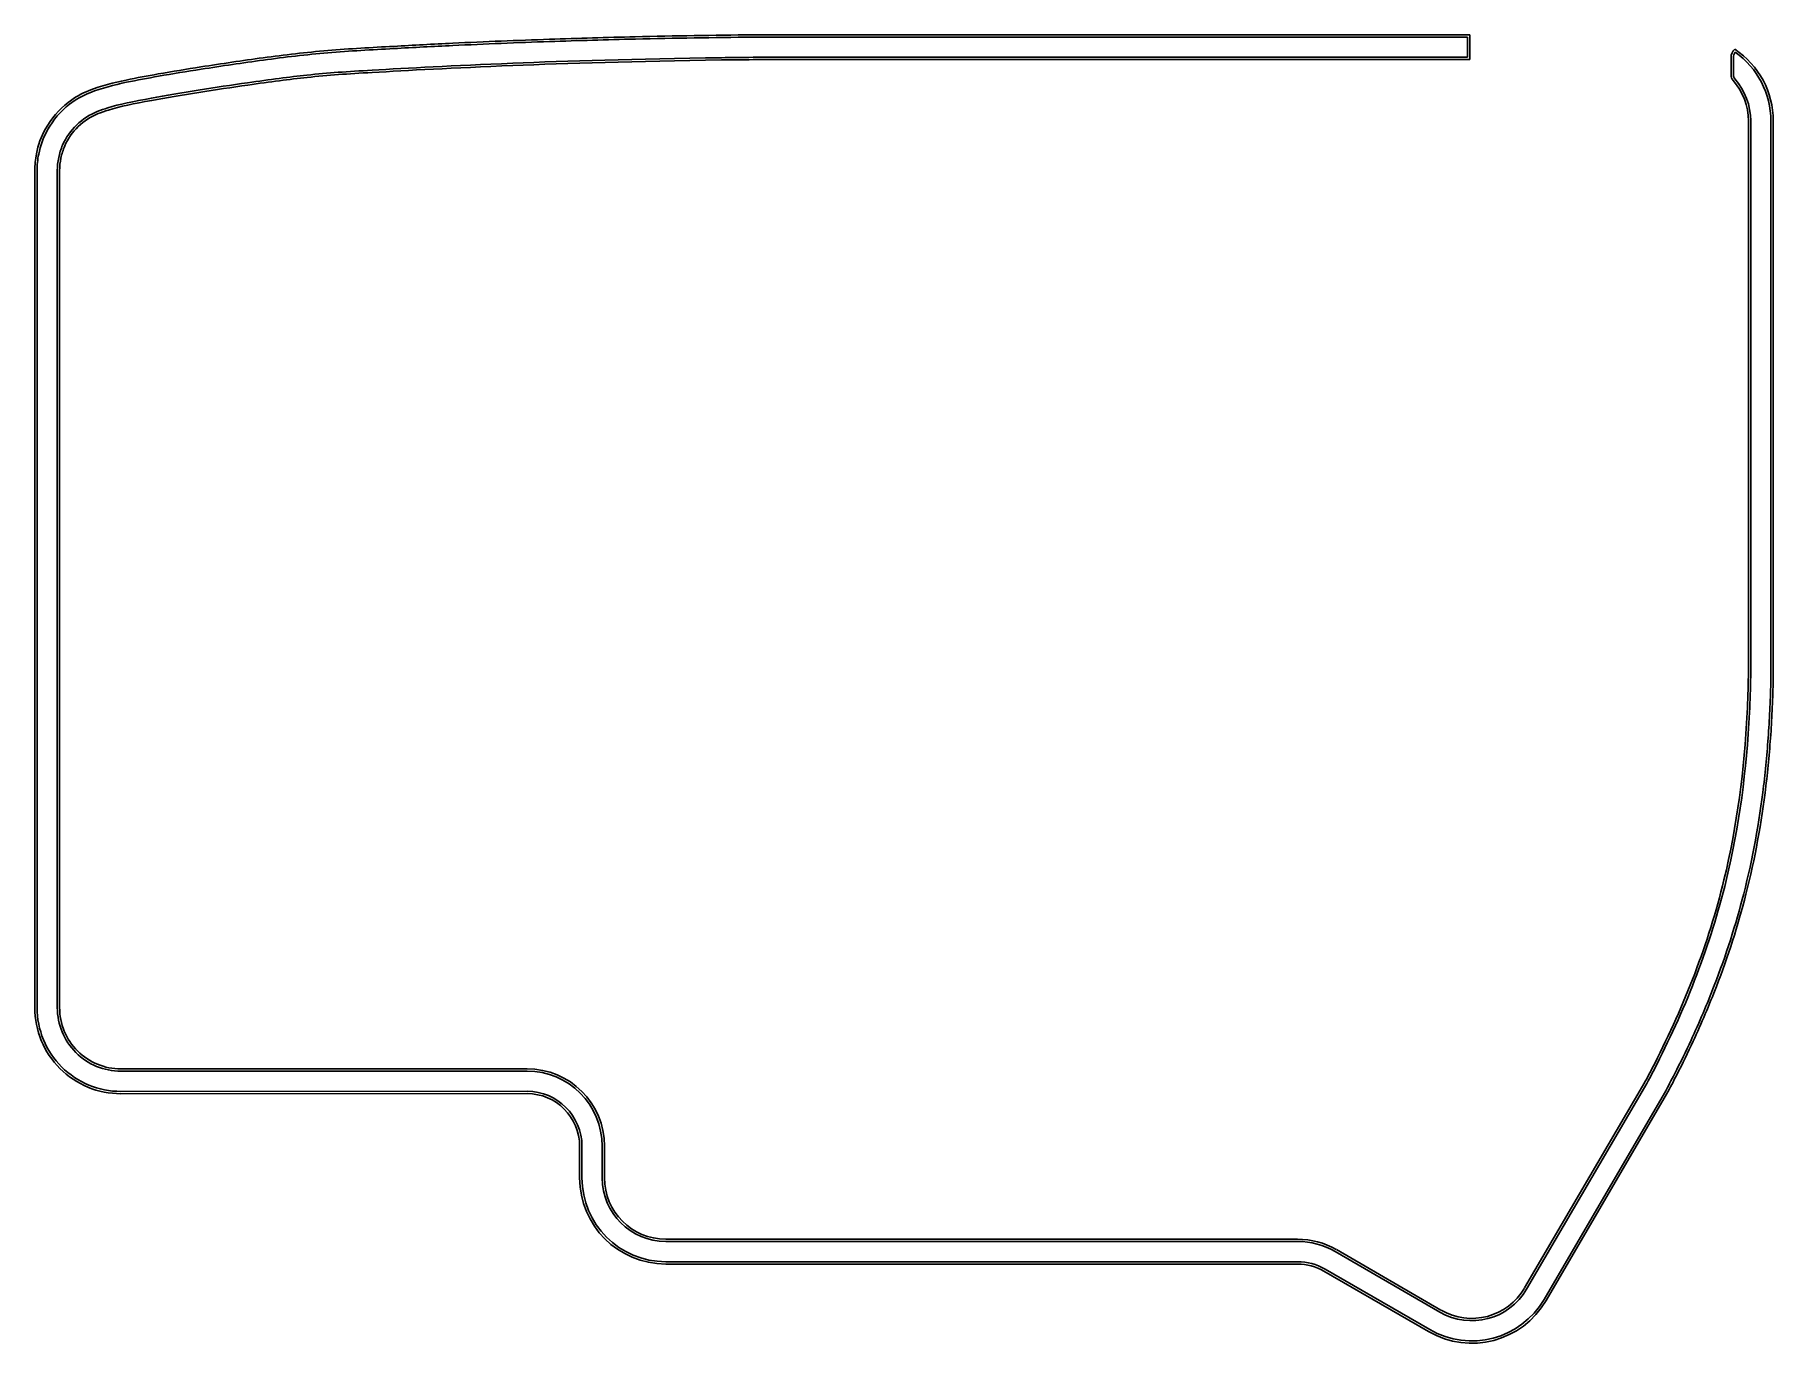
# Model space of a CAD drawing. Header units: millimetres. Extents: x -4 to 146, y -109 to 4.
import ezdxf

# ---------------------------------------------------------------- set-up
doc = ezdxf.new("R2010")
doc.units = ezdxf.units.MM
doc.layers.get('0').update_dxf_attribs({"linetype": 'CONTINUOUS'})

msp = doc.modelspace()

# ---------------------------------------------------------------- linework, layer by layer
for p, q in [((120.22, 3.95), (58.19, 3.95)), ((120.02, 3.75), (58.19, 3.75)), ((120.02, 2), (120.02, 3.75)), ((120.22, 1.8), (120.22, 3.95)), ((58.2, 2), (120.02, 2)), ((58.2, 1.8), (120.22, 1.8)), ((142.82, 1.98), (142.82, 0.47)), ((143.02, 1.98), (143.02, 0.47)), ((144.32, -3.5), (144.32, -51.52)), ((144.52, -3.5), (144.52, -51.52)), ((146.27, -51.54), (146.27, -3.5)), ((146.47, -51.54), (146.47, -3.5)), ((-3.96, -7.79), (-3.96, -80.2)), ((-3.76, -7.79), (-3.76, -80.2)), ((-2.01, -80.2), (-2.01, -7.79)), ((-1.81, -80.2), (-1.81, -7.79)), ((38.64, -85.49), (3.49, -85.5)), ((38.64, -85.69), (3.49, -85.7)), ((135.36, -86.65), (124.95, -104.45)), ((135.54, -86.75), (125.13, -104.56)), ((3.49, -87.45), (38.64, -87.44)), ((3.49, -87.65), (38.64, -87.64)), ((126.64, -105.44), (137.06, -87.6)), ((126.81, -105.54), (137.24, -87.7)), ((43.19, -92.19), (43.19, -94.93)), ((43.39, -92.19), (43.39, -94.93)), ((45.14, -94.93), (45.14, -92.19)), ((45.34, -94.93), (45.34, -92.19)), ((105.31, -100.23), (50.64, -100.23)), ((105.31, -100.43), (50.64, -100.43)), ((50.64, -102.18), (105.31, -102.18)), ((117.62, -106.54), (108.57, -101.3)), ((117.72, -106.37), (108.67, -101.13)), ((50.64, -102.38), (105.31, -102.38)), ((107.59, -102.99), (116.65, -108.23)), ((107.69, -102.81), (116.75, -108.05))]:
    msp.add_line(p, q)
for centre, radius, start, end in [((143.77, 1.98), 0.95, 130.5707, 180), ((143.77, 1.98), 0.75, 142.0416, 180), ((139.02, -3.5), 7.45, 0.0002, 56.3218), ((139.02, -3.5), 7.25, 0.0002, 55.0064), ((143.52, 0.47), 0.7, 180, 221.4226), ((139.02, -3.5), 5.3, 0.0002, 41.4226), ((143.52, 0.47), 0.5, 180, 221.4226), ((139.02, -3.5), 5.5, 0.0002, 41.4226), ((3.49, -80.2), 7.45, 180, 270.0182), ((3.49, -80.2), 7.25, 180, 270.0182), ((3.49, -80.2), 5.5, 180, 270.0182), ((3.49, -80.2), 5.3, 180, 270.0182), ((38.64, -92.19), 6.7, 0.0182, 90.0182), ((38.64, -92.19), 6.5, 0.0182, 90.0182), ((38.64, -92.19), 4.75, 0.0182, 90.0182), ((38.64, -92.19), 4.55, 0.0182, 90.0182), ((50.64, -94.93), 7.45, 180.0182, 270), ((50.64, -94.93), 7.25, 180.0182, 270), ((50.64, -94.93), 5.5, 180.0182, 270), ((50.64, -94.93), 5.3, 180.0182, 270), ((105.31, -106.93), 6.7, 59.936, 90), ((105.31, -106.93), 6.5, 59.936, 90), ((105.31, -106.93), 4.75, 59.936, 90), ((105.31, -106.93), 4.55, 59.936, 90), ((120.38, -101.78), 5.5, 239.936, 329.6903), ((120.38, -101.78), 5.3, 239.936, 329.6903), ((120.38, -101.78), 7.45, 239.936, 329.6903), ((120.38, -101.78), 7.25, 239.936, 329.6903)]:
    msp.add_arc(centre, radius, start, end)
for points, knots in [([(0.74, -0.87), (1.78, -0.46), (2.86, -0.2), (3.95, 0.03), (4.87, 0.23), (5.8, 0.39), (6.72, 0.56), (7.95, 0.77), (9.18, 0.97), (10.42, 1.17), (12.21, 1.45), (14, 1.72), (15.8, 1.96), (17.66, 2.21), (19.52, 2.43), (21.39, 2.59), (23.29, 2.75), (25.2, 2.85), (27.1, 2.95), (28.81, 3.05), (30.51, 3.14), (32.21, 3.22), (35.01, 3.35), (37.79, 3.47), (40.59, 3.56), (43.06, 3.65), (45.53, 3.72), (48, 3.78), (51.4, 3.86), (54.79, 3.91), (58.19, 3.95), (58.19, 3.95), (58.19, 3.95), (58.19, 3.95)], [0, 0, 0, 0, 0.330034, 0.330034, 0.330034, 0.6113, 0.6113, 0.6113, 0.985329, 0.985329, 0.985329, 1.529073, 1.529073, 1.529073, 2.089078, 2.089078, 2.089078, 2.659846, 2.659846, 2.659846, 3.171038, 3.171038, 3.171038, 4.008659, 4.008659, 4.008659, 4.750281, 4.750281, 4.750281, 5.76854, 5.76854, 5.76854, 5.76865, 5.76865, 5.76865, 5.76865]), ([(0.81, -1.06), (1.83, -0.65), (2.91, -0.39), (4.91, 0.03), (5.83, 0.2), (7.98, 0.58), (9.22, 0.78), (12.24, 1.25), (14.03, 1.52), (17.68, 2.01), (19.54, 2.24), (23.3, 2.55), (25.21, 2.65), (28.82, 2.85), (30.52, 2.94), (35.01, 3.15), (37.8, 3.27), (43.06, 3.45), (45.54, 3.52), (51.4, 3.66), (54.79, 3.71), (58.19, 3.75)], [0, 0, 0, 0, 0.330034, 0.330034, 0.6113, 0.6113, 0.985329, 0.985329, 1.529073, 1.529073, 2.089078, 2.089078, 2.659846, 2.659846, 3.171038, 3.171038, 4.008659, 4.008659, 4.750281, 4.750281, 5.76854, 5.76854, 5.76854, 5.76854]), ([(1.45, -2.69), (1.74, -2.57), (2.04, -2.47), (2.35, -2.37), (3.37, -2.07), (4.58, -1.81), (6.13, -1.53), (8.59, -1.08), (11.73, -0.59), (14.45, -0.2), (16.39, 0.08), (18.08, 0.3), (19.58, 0.46), (21.43, 0.66), (23.11, 0.77), (25.23, 0.89), (28.33, 1.07), (32.18, 1.28), (37.4, 1.49), (42.1, 1.68), (47.97, 1.86), (55.45, 1.97), (56.34, 1.98), (57.25, 1.99), (58.19, 2), (58.19, 2), (58.2, 2), (58.2, 2)], [0.1456619, 0.1456619, 0.1456619, 0.1456619, 0.1740105, 0.1740105, 0.1740105, 0.2629448, 0.2629448, 0.2629448, 0.4049275, 0.4049275, 0.4049275, 0.5060508, 0.5060508, 0.5060508, 0.6314485, 0.6314485, 0.6314485, 0.8149659, 0.8149659, 0.8149659, 0.980297, 0.980297, 0.980297, 1.0000193, 1.0000193, 1.0000193, 1.0000772, 1.0000772, 1.0000772, 1.0000772]), ([(1.53, -2.87), (1.8, -2.76), (2.1, -2.66), (2.41, -2.56), (3.42, -2.26), (4.62, -2.01), (6.16, -1.73), (8.62, -1.28), (11.76, -0.79), (14.48, -0.4), (16.42, -0.12), (18.1, 0.1), (19.6, 0.26), (21.45, 0.46), (23.12, 0.57), (25.24, 0.69), (28.34, 0.87), (32.19, 1.08), (37.41, 1.29), (42.11, 1.48), (47.97, 1.66), (55.45, 1.77), (56.34, 1.78), (57.26, 1.79), (58.2, 1.8)], [0.1456619, 0.1456619, 0.1456619, 0.1456619, 0.1740105, 0.1740105, 0.1740105, 0.2629448, 0.2629448, 0.2629448, 0.4049275, 0.4049275, 0.4049275, 0.5060508, 0.5060508, 0.5060508, 0.6314485, 0.6314485, 0.6314485, 0.8149659, 0.8149659, 0.8149659, 0.980297, 0.980297, 0.980297, 1.0000695, 1.0000695, 1.0000695, 1.0000695]), ([(-3.96, -7.79), (-3.96, -7.31), (-3.91, -6.83), (-3.82, -6.35), (-3.67, -5.59), (-3.4, -4.86), (-3.03, -4.18), (-2.54, -3.3), (-1.87, -2.52), (-1.08, -1.91), (-0.52, -1.48), (0.09, -1.13), (0.74, -0.87)], [0, 0, 0, 0, 0.1411599, 0.1411599, 0.1411599, 0.3670158, 0.3670158, 0.3670158, 0.6606284, 0.6606284, 0.6606284, 0.8645499, 0.8645499, 0.8645499, 0.8645499]), ([(-3.76, -7.79), (-3.76, -7.32), (-3.71, -6.85), (-3.48, -5.65), (-3.22, -4.94), (-2.38, -3.42), (-1.73, -2.66), (-0.42, -1.65), (0.18, -1.31), (0.81, -1.06)], [0, 0, 0, 0, 0.1411599, 0.1411599, 0.3670158, 0.3670158, 0.6606284, 0.6606284, 0.8645499, 0.8645499, 0.8645499, 0.8645499]), ([(-2.01, -7.79), (-2.01, -7.42), (-1.97, -7.04), (-1.89, -6.67), (-1.82, -6.3), (-1.7, -5.94), (-1.55, -5.59), (-1.26, -4.93), (-0.85, -4.34), (-0.33, -3.84), (0.18, -3.34), (0.79, -2.95), (1.45, -2.69)], [-0.4776452, -0.4776452, -0.4776452, -0.4776452, -0.3950804, -0.3950804, -0.3950804, -0.3125156, -0.3125156, -0.3125156, -0.1562578, -0.1562578, -0.1562578, 0, 0, 0, 0]), ([(-1.81, -7.79), (-1.81, -7.43), (-1.77, -7.07), (-1.7, -6.71), (-1.62, -6.35), (-1.51, -6), (-1.37, -5.67), (-1.09, -5.04), (-0.69, -4.47), (-0.2, -3.99), (0.3, -3.51), (0.89, -3.13), (1.53, -2.87)], [-0.4776452, -0.4776452, -0.4776452, -0.4776452, -0.3950804, -0.3950804, -0.3950804, -0.3125156, -0.3125156, -0.3125156, -0.1562578, -0.1562578, -0.1562578, 0, 0, 0, 0]), ([(144.32, -51.52), (144.32, -51.53), (144.32, -51.53), (144.32, -51.53), (144.3, -52.56), (144.27, -53.63), (144.22, -54.66), (143.97, -59.63), (143.34, -64.47), (142.21, -69.16), (140.86, -74.69), (138.8, -79.96), (136.22, -85.02), (135.94, -85.56), (135.65, -86.11), (135.37, -86.63), (135.37, -86.64), (135.37, -86.64), (135.36, -86.65)], [-0.000439, -0.000439, -0.000439, -0.000439, -0.000122, -0.000122, -0.000122, 0.082864, 0.082864, 0.082864, 0.480424, 0.480424, 0.480424, 0.950182, 0.950182, 0.950182, 1.000252, 1.000252, 1.000252, 1.000907, 1.000907, 1.000907, 1.000907]), ([(144.52, -51.52), (144.52, -51.53), (144.52, -51.53), (144.52, -51.54), (144.5, -52.57), (144.47, -53.63), (144.42, -54.67), (144.17, -59.65), (143.54, -64.5), (142.4, -69.2), (141.05, -74.75), (138.98, -80.04), (136.39, -85.11), (136.12, -85.65), (135.83, -86.2), (135.55, -86.72), (135.54, -86.73), (135.54, -86.74), (135.54, -86.75)], [-0.000488, -0.000488, -0.000488, -0.000488, -0.000122, -0.000122, -0.000122, 0.082864, 0.082864, 0.082864, 0.480424, 0.480424, 0.480424, 0.950182, 0.950182, 0.950182, 1.000252, 1.000252, 1.000252, 1.001008, 1.001008, 1.001008, 1.001008]), ([(146.27, -51.54), (146.26, -52.33), (146.24, -53.12), (146.17, -54.7), (146.13, -55.49), (145.97, -57.86), (145.83, -59.44), (145.26, -64.16), (144.7, -67.29), (143.92, -70.35), (143.23, -73.04), (142.38, -75.69), (140.75, -79.89), (140.08, -81.47), (138.91, -83.99), (138.44, -84.95), (137.95, -85.91), (137.66, -86.48), (137.36, -87.04), (137.06, -87.6)], [0.00068, 0.00068, 0.00068, 0.00068, 0.23703, 0.23703, 0.47406, 0.47406, 0.948119, 0.948119, 1.896238, 1.896238, 1.896238, 2.728812, 2.728812, 3.241493, 3.241493, 3.561381, 3.561381, 3.561381, 3.752829, 3.752829, 3.752829, 3.752829]), ([(146.47, -51.54), (146.47, -51.54), (146.47, -51.54), (146.47, -51.54), (146.46, -52.33), (146.44, -53.12), (146.4, -53.91), (146.37, -54.71), (146.33, -55.5), (146.28, -56.29), (146.17, -57.88), (146.03, -59.46), (145.84, -61.04), (145.46, -64.19), (144.89, -67.33), (144.11, -70.4), (143.42, -73.1), (142.57, -75.76), (141.56, -78.36), (140.94, -79.96), (140.26, -81.55), (139.54, -83.11), (139.09, -84.08), (138.62, -85.04), (138.13, -86), (137.84, -86.57), (137.54, -87.13), (137.24, -87.7), (137.24, -87.7), (137.24, -87.7), (137.24, -87.7)], [0.000498, 0.000498, 0.000498, 0.000498, 0.00068, 0.00068, 0.00068, 0.23703, 0.23703, 0.23703, 0.47406, 0.47406, 0.47406, 0.948119, 0.948119, 0.948119, 1.896238, 1.896238, 1.896238, 2.728812, 2.728812, 2.728812, 3.241493, 3.241493, 3.241493, 3.561381, 3.561381, 3.561381, 3.752829, 3.752829, 3.752829, 3.753188, 3.753188, 3.753188, 3.753188])]:
    msp.add_open_spline(points, degree=3, knots=knots)

doc.saveas('drawing.dxf')
